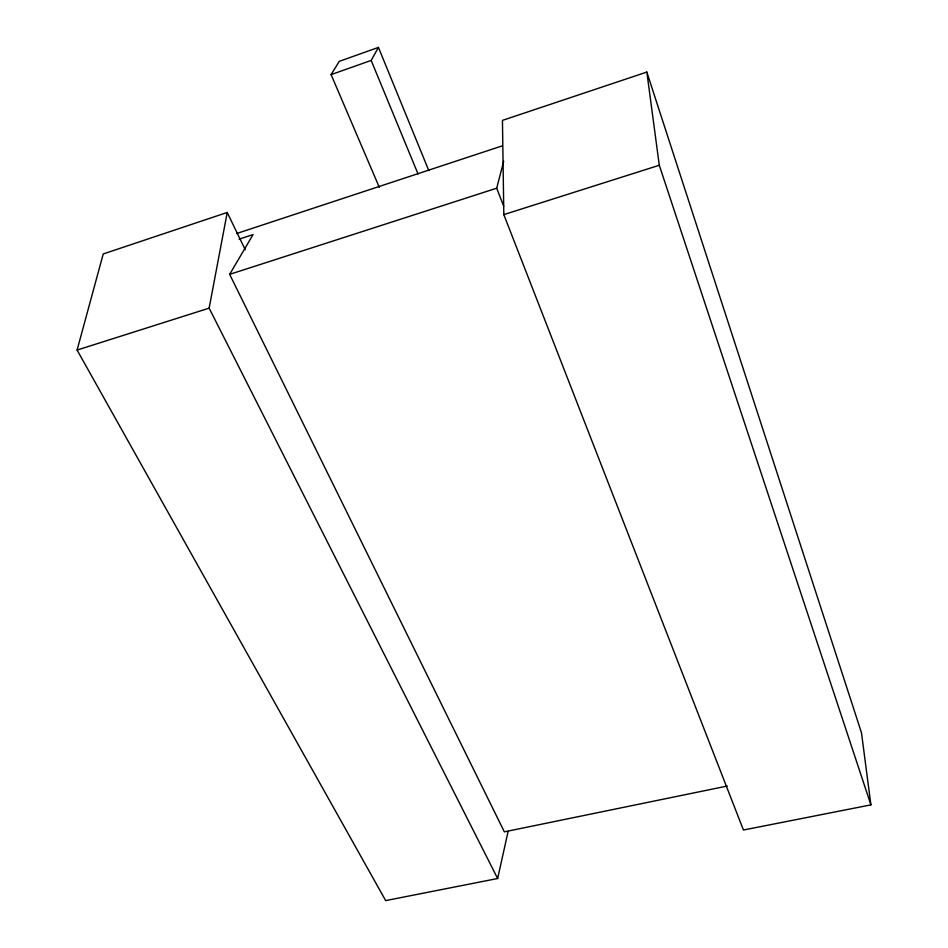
<?xml version="1.0" encoding="UTF-8"?>
<svg xmlns="http://www.w3.org/2000/svg" width="948" height="948" viewBox="0 0 948 948"><rect width="100%" height="100%" fill="white"/><g stroke="black" fill="none" stroke-linecap="round" stroke-linejoin="round"><path stroke-width="1.42" d="M497.641 878.512L209.141 308.147L227.224 212.471L103.225 253.957L77.096 350.061L385.67 900.6L497.641 878.512L508.128 831.384M503.672 206.143L496.705 188.202L503.696 161.255M379.283 187.289L331.089 74.608L371.166 60.423L378.442 47.4L428.804 170.604M727.27 786.034L504.348 831.846L229.653 274.363L253.069 234.571L239.074 239.169M331.089 74.608L339.289 61.336L378.442 47.4M646.832 72.072L502.452 120.384L503.815 214.615L743.433 830.021L870.904 804.876L861.471 732.721L646.832 72.072L659.287 165.26L870.904 804.876M236.633 233.528L502.333 145.85M229.653 274.363L496.705 188.202M77.096 350.061L209.141 308.147M503.815 214.615L659.287 165.26M227.224 212.471L245.259 249.798M371.166 60.423L418.032 173.958"/></g></svg>
